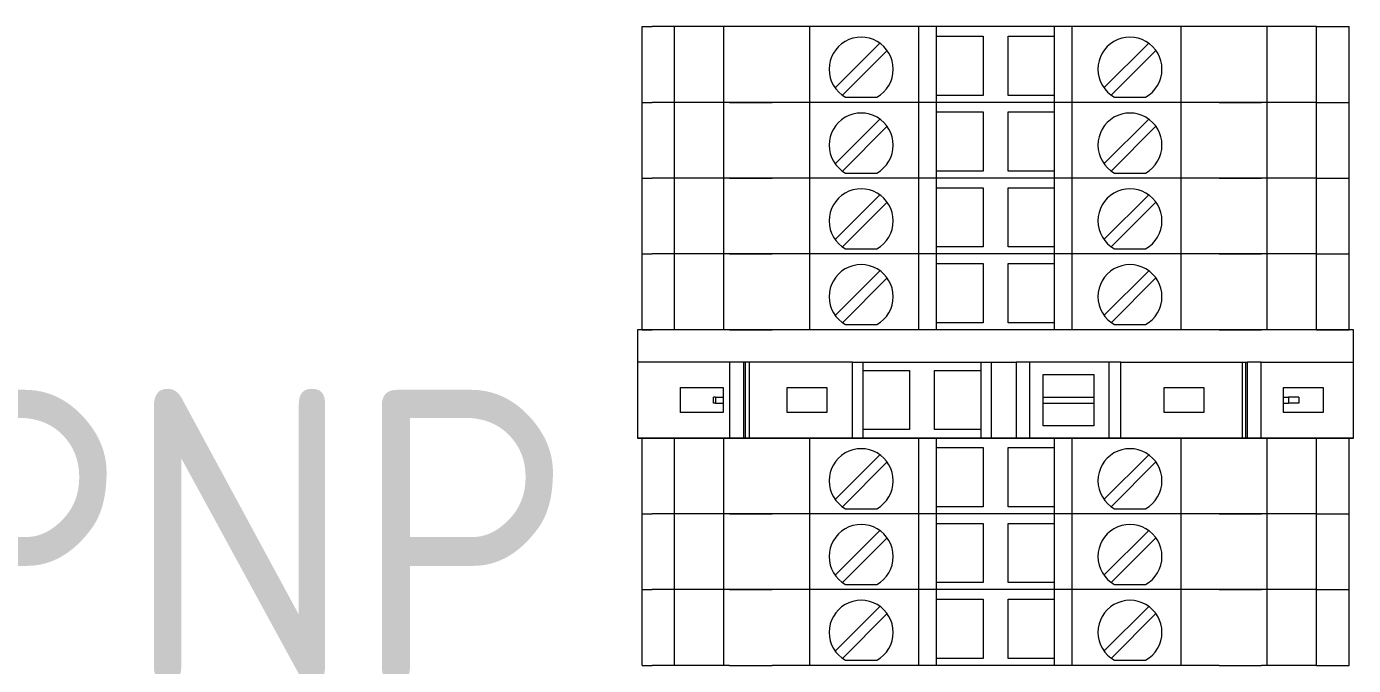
# Model space of a CAD drawing. Header units: millimetres. Extents: x 1880 to 4113, y 771 to 2990.
# Drawn here: x 2208.8 to 2298.9, y 1325 to 1368.4 of the extents above; entities that cross this region are included whole.
import ezdxf

# ---------------------------------------------------------------- set-up
doc = ezdxf.new("R2010")
doc.units = ezdxf.units.MM
doc.layers.add('000-PI-Oprema', color=30, linetype='Continuous', lineweight=5)
doc.layers.add('000-PI-ORMAR', color=2, linetype='Continuous')
doc.layers.add('000-PI_TEXT', color=7, linetype='Continuous')
doc.styles.add('PI0', font='isocpeur.ttf', dxfattribs={"width": 0.9})

msp = doc.modelspace()

# ---------------------------------------------------------------- linework, layer by layer
at = {"color": 0, "linetype": 'ByBlock', "lineweight": 0, "ltscale": 0.25}
msp.add_lwpolyline([(2250.29, 1347.813), (2250.29, 1340.463), (2298.89, 1340.463), (2298.89, 1347.813), (2250.29, 1347.813)], dxfattribs=at)
at = {"layer": '000-PI-Oprema', "color": 0, "linetype": 'ByBlock', "lineweight": 0}
for p, q in [((2250.29, 1347.813), (2250.29, 1340.463)), ((2298.89, 1347.813), (2250.29, 1347.813)), ((2298.89, 1340.463), (2298.89, 1347.813)), ((2256.555, 1345.613), (2250.29, 1345.613)), ((2256.555, 1340.463), (2256.555, 1345.613)), ((2257.492, 1345.613), (2256.555, 1345.613)), ((2257.492, 1340.463), (2257.492, 1345.613)), ((2257.592, 1345.613), (2257.492, 1345.613)), ((2257.592, 1345.613), (2257.592, 1340.463)), ((2257.85, 1345.613), (2257.592, 1345.613)), ((2257.85, 1345.613), (2257.85, 1340.463)), ((2264.871, 1345.613), (2257.85, 1345.613)), ((2264.871, 1345.613), (2265.59, 1345.613)), ((2264.871, 1340.463), (2264.871, 1345.613)), ((2265.59, 1345.038), (2265.59, 1345.613)), ((2265.59, 1345.613), (2273.59, 1345.613)), ((2273.59, 1345.613), (2273.59, 1345.038)), ((2273.59, 1345.613), (2274.308, 1345.613)), ((2274.308, 1345.613), (2275.98, 1345.613)), ((2274.308, 1340.463), (2274.308, 1345.613)), ((2276.905, 1345.613), (2275.98, 1345.613)), ((2275.98, 1345.613), (2275.98, 1340.463)), ((2282.279, 1345.613), (2276.905, 1345.613)), ((2276.905, 1345.613), (2276.905, 1340.463)), ((2282.279, 1345.613), (2282.279, 1340.463)), ((2283.099, 1345.613), (2282.279, 1345.613)), ((2283.099, 1340.463), (2283.099, 1345.613)), ((2283.099, 1345.613), (2291.329, 1345.613)), ((2291.329, 1345.613), (2291.329, 1340.463)), ((2291.329, 1345.613), (2291.587, 1345.613)), ((2291.587, 1340.463), (2291.587, 1345.613)), ((2291.587, 1345.613), (2291.688, 1345.613)), ((2292.624, 1345.613), (2291.688, 1345.613)), ((2291.688, 1340.463), (2291.688, 1345.613)), ((2292.624, 1345.613), (2298.89, 1345.613)), ((2292.624, 1340.463), (2292.624, 1345.613)), ((2265.59, 1341.038), (2265.59, 1345.038)), ((2265.59, 1345.038), (2268.74, 1345.038)), ((2268.74, 1345.038), (2268.74, 1341.038)), ((2270.44, 1345.038), (2273.59, 1345.038)), ((2270.44, 1341.038), (2270.44, 1345.038)), ((2273.59, 1345.038), (2273.59, 1341.038)), ((2277.815, 1344.788), (2281.265, 1344.788)), ((2277.815, 1343.238), (2277.815, 1344.788)), ((2281.265, 1344.788), (2281.265, 1343.238)), ((2253.19, 1342.188), (2253.19, 1343.888)), ((2253.19, 1343.888), (2256.09, 1343.888)), ((2256.09, 1343.888), (2256.09, 1343.238)), ((2260.44, 1343.888), (2263.14, 1343.888)), ((2260.44, 1342.188), (2260.44, 1343.888)), ((2263.14, 1343.888), (2263.14, 1342.188)), ((2286.04, 1343.888), (2288.74, 1343.888)), ((2286.04, 1342.188), (2286.04, 1343.888)), ((2288.74, 1343.888), (2288.74, 1342.188)), ((2294.14, 1343.238), (2294.14, 1343.888)), ((2294.14, 1343.888), (2296.84, 1343.888)), ((2296.84, 1343.888), (2296.84, 1342.188)), ((2255.575, 1343.238), (2255.444, 1343.238)), ((2255.444, 1342.838), (2255.444, 1343.238)), ((2255.575, 1342.838), (2255.444, 1342.838)), ((2255.575, 1343.238), (2255.575, 1342.838)), ((2255.575, 1343.238), (2256.09, 1343.238)), ((2255.575, 1342.838), (2256.09, 1342.838)), ((2256.09, 1343.238), (2256.09, 1342.838)), ((2256.09, 1342.838), (2256.09, 1342.188)), ((2277.815, 1343.238), (2281.265, 1343.238)), ((2277.815, 1342.838), (2277.815, 1343.238)), ((2277.815, 1342.838), (2281.265, 1342.838)), ((2277.815, 1341.288), (2277.815, 1342.838)), ((2281.265, 1343.238), (2281.265, 1342.838)), ((2281.265, 1342.838), (2281.265, 1341.288)), ((2294.14, 1342.838), (2294.14, 1343.238)), ((2294.14, 1343.238), (2294.475, 1343.238)), ((2294.14, 1342.838), (2294.475, 1342.838)), ((2294.14, 1342.188), (2294.14, 1342.838)), ((2294.475, 1343.238), (2294.475, 1342.838)), ((2295.175, 1343.238), (2294.475, 1343.238)), ((2295.175, 1342.838), (2294.475, 1342.838)), ((2295.175, 1343.238), (2295.175, 1342.838)), ((2256.09, 1342.188), (2253.19, 1342.188)), ((2263.14, 1342.188), (2260.44, 1342.188)), ((2288.74, 1342.188), (2286.04, 1342.188)), ((2296.84, 1342.188), (2294.14, 1342.188)), ((2268.74, 1341.038), (2265.59, 1341.038)), ((2265.59, 1340.463), (2265.59, 1341.038)), ((2273.59, 1341.038), (2270.44, 1341.038)), ((2273.59, 1341.038), (2273.59, 1340.463)), ((2281.265, 1341.288), (2277.815, 1341.288)), ((2257.492, 1340.463), (2256.555, 1340.463)), ((2257.592, 1340.463), (2257.492, 1340.463)), ((2257.85, 1340.463), (2257.592, 1340.463)), ((2264.871, 1340.463), (2265.59, 1340.463))]:
    msp.add_line(p, q, dxfattribs=at)
at = {"layer": '000-PI-Oprema', "color": 0, "linetype": 'ByBlock', "lineweight": 0, "ltscale": 0.25}
msp.add_line((2298.89, 1340.463), (2250.29, 1340.463), dxfattribs=at)
at = {"layer": '000-PI-ORMAR', "color": 0, "linetype": 'ByBlock', "lineweight": 0}
for p, q in [((2250.59, 1368.413), (2250.59, 1368.413)), ((2250.59, 1368.413), (2251.272, 1368.413)), ((2250.59, 1363.263), (2250.59, 1368.413)), ((2251.59, 1368.413), (2251.272, 1368.413)), ((2251.59, 1368.413), (2251.59, 1368.413)), ((2252.79, 1368.413), (2251.59, 1368.413)), ((2252.79, 1368.413), (2252.79, 1368.413)), ((2254.381, 1368.413), (2252.79, 1368.413)), ((2252.79, 1363.263), (2252.79, 1368.413)), ((2256.524, 1368.413), (2254.381, 1368.413)), ((2254.84, 1368.413), (2254.84, 1368.413)), ((2256.151, 1363.263), (2256.151, 1368.413)), ((2256.907, 1368.413), (2256.524, 1368.413)), ((2259.415, 1368.413), (2256.907, 1368.413)), ((2257.39, 1368.413), (2257.39, 1368.413)), ((2258.29, 1368.413), (2258.29, 1368.413)), ((2261.99, 1368.413), (2259.415, 1368.413)), ((2269.39, 1368.413), (2261.99, 1368.413)), ((2261.99, 1363.263), (2261.99, 1368.413)), ((2270.59, 1368.413), (2269.39, 1368.413)), ((2269.39, 1363.263), (2269.39, 1368.413)), ((2270.59, 1368.413), (2270.59, 1368.413)), ((2278.59, 1368.413), (2270.59, 1368.413)), ((2270.59, 1363.263), (2270.59, 1368.413)), ((2270.59, 1367.763), (2270.59, 1367.763)), ((2270.59, 1367.763), (2273.74, 1367.763)), ((2273.74, 1367.763), (2273.74, 1363.738)), ((2273.74, 1367.763), (2273.74, 1367.763)), ((2275.44, 1367.763), (2278.59, 1367.763)), ((2275.44, 1363.738), (2275.44, 1367.763)), ((2275.44, 1367.763), (2275.44, 1367.763)), ((2278.59, 1368.413), (2278.59, 1368.413)), ((2279.79, 1368.413), (2278.59, 1368.413)), ((2278.59, 1363.263), (2278.59, 1368.413)), ((2278.59, 1367.763), (2278.59, 1367.763)), ((2287.19, 1368.413), (2279.79, 1368.413)), ((2279.79, 1363.263), (2279.79, 1368.413)), ((2284.39, 1368.413), (2284.39, 1368.413)), ((2289.764, 1368.413), (2287.19, 1368.413)), ((2287.19, 1363.263), (2287.19, 1368.413)), ((2289.44, 1368.413), (2289.44, 1368.413)), ((2292.272, 1368.413), (2289.764, 1368.413)), ((2292.09, 1368.413), (2292.09, 1368.413)), ((2292.655, 1368.413), (2292.272, 1368.413)), ((2294.798, 1368.413), (2292.655, 1368.413)), ((2293.029, 1363.263), (2293.029, 1368.413)), ((2294.34, 1368.413), (2294.34, 1368.413)), ((2296.39, 1368.413), (2294.798, 1368.413)), ((2296.39, 1368.413), (2296.39, 1368.413)), ((2296.39, 1368.413), (2298.59, 1368.413)), ((2296.39, 1363.263), (2296.39, 1368.413)), ((2298.59, 1368.413), (2298.59, 1368.413)), ((2298.59, 1363.263), (2298.59, 1368.413)), ((2266.735, 1367.279), (2263.699, 1364.243)), ((2264.194, 1363.748), (2267.23, 1366.784)), ((2266.735, 1367.279), (2266.735, 1367.279)), ((2267.23, 1366.784), (2267.23, 1366.784)), ((2269.39, 1364.213), (2269.39, 1366.813)), ((2269.39, 1366.813), (2269.39, 1366.813)), ((2279.79, 1366.813), (2279.79, 1366.813)), ((2279.79, 1364.213), (2279.79, 1366.813)), ((2284.985, 1367.279), (2281.949, 1364.243)), ((2282.444, 1363.748), (2285.48, 1366.784)), ((2284.985, 1367.279), (2284.985, 1367.279)), ((2285.48, 1366.784), (2285.48, 1366.784)), ((2263.699, 1364.243), (2263.699, 1364.243)), ((2269.39, 1364.213), (2269.39, 1364.213)), ((2279.79, 1364.213), (2279.79, 1364.213)), ((2281.949, 1364.243), (2281.949, 1364.243)), ((2250.59, 1363.263), (2250.59, 1363.263)), ((2250.59, 1363.263), (2251.272, 1363.263)), ((2250.59, 1363.263), (2250.59, 1363.263)), ((2250.59, 1363.263), (2251.272, 1363.263)), ((2250.59, 1358.113), (2250.59, 1363.263)), ((2251.59, 1363.263), (2251.272, 1363.263)), ((2251.59, 1363.263), (2251.272, 1363.263)), ((2252.79, 1363.263), (2251.59, 1363.263)), ((2251.59, 1363.263), (2251.59, 1363.263)), ((2251.59, 1363.263), (2251.59, 1363.263)), ((2252.79, 1363.263), (2251.59, 1363.263)), ((2252.09, 1363.263), (2252.09, 1363.263)), ((2254.381, 1363.263), (2252.79, 1363.263)), ((2252.79, 1363.263), (2252.79, 1363.263)), ((2252.79, 1363.263), (2252.79, 1363.263)), ((2254.381, 1363.263), (2252.79, 1363.263)), ((2252.79, 1358.113), (2252.79, 1363.263)), ((2256.524, 1363.263), (2254.381, 1363.263)), ((2256.524, 1363.263), (2254.381, 1363.263)), ((2254.84, 1363.263), (2254.84, 1363.263)), ((2254.84, 1363.263), (2254.84, 1363.263)), ((2256.151, 1358.113), (2256.151, 1363.263)), ((2256.524, 1363.263), (2256.907, 1363.263)), ((2256.907, 1363.263), (2256.524, 1363.263)), ((2256.907, 1363.263), (2259.415, 1363.263)), ((2259.415, 1363.263), (2256.907, 1363.263)), ((2257.39, 1363.263), (2257.39, 1363.263)), ((2257.39, 1363.263), (2257.39, 1363.263)), ((2258.29, 1363.263), (2258.29, 1363.263)), ((2258.29, 1363.263), (2258.29, 1363.263)), ((2258.59, 1363.263), (2258.59, 1363.263)), ((2261.99, 1363.263), (2259.415, 1363.263)), ((2261.99, 1363.263), (2259.415, 1363.263)), ((2269.39, 1363.263), (2261.99, 1363.263)), ((2269.39, 1363.263), (2261.99, 1363.263)), ((2261.99, 1358.113), (2261.99, 1363.263)), ((2264.194, 1363.748), (2264.194, 1363.748)), ((2264.406, 1363.613), (2264.406, 1363.613)), ((2264.406, 1363.613), (2266.523, 1363.613)), ((2266.523, 1363.613), (2266.523, 1363.613)), ((2270.59, 1363.263), (2269.39, 1363.263)), ((2270.59, 1363.263), (2269.39, 1363.263)), ((2269.39, 1358.113), (2269.39, 1363.263)), ((2270.59, 1363.738), (2270.59, 1363.738)), ((2273.74, 1363.738), (2270.59, 1363.738)), ((2278.59, 1363.263), (2270.59, 1363.263)), ((2270.59, 1363.263), (2270.59, 1363.263)), ((2270.59, 1363.263), (2270.59, 1363.263)), ((2278.59, 1363.263), (2270.59, 1363.263)), ((2270.59, 1358.113), (2270.59, 1363.263)), ((2273.74, 1363.738), (2273.74, 1363.738)), ((2278.59, 1363.738), (2275.44, 1363.738)), ((2275.44, 1363.738), (2275.44, 1363.738)), ((2278.59, 1363.738), (2278.59, 1363.738)), ((2279.79, 1363.263), (2278.59, 1363.263)), ((2278.59, 1363.263), (2278.59, 1363.263)), ((2278.59, 1363.263), (2278.59, 1363.263)), ((2279.79, 1363.263), (2278.59, 1363.263)), ((2278.59, 1358.113), (2278.59, 1363.263)), ((2287.19, 1363.263), (2279.79, 1363.263)), ((2287.19, 1363.263), (2279.79, 1363.263)), ((2279.79, 1358.113), (2279.79, 1363.263)), ((2282.444, 1363.748), (2282.444, 1363.748)), ((2282.656, 1363.613), (2282.656, 1363.613)), ((2282.656, 1363.613), (2284.773, 1363.613)), ((2284.39, 1363.263), (2284.39, 1363.263)), ((2284.39, 1363.263), (2284.39, 1363.263)), ((2284.773, 1363.613), (2284.773, 1363.613)), ((2289.764, 1363.263), (2287.19, 1363.263)), ((2289.764, 1363.263), (2287.19, 1363.263)), ((2287.19, 1358.113), (2287.19, 1363.263)), ((2289.44, 1363.263), (2289.44, 1363.263)), ((2289.44, 1363.263), (2289.44, 1363.263)), ((2289.764, 1363.263), (2292.272, 1363.263)), ((2292.272, 1363.263), (2289.764, 1363.263)), ((2290.59, 1363.263), (2290.59, 1363.263)), ((2292.09, 1363.263), (2292.09, 1363.263)), ((2292.09, 1363.263), (2292.09, 1363.263)), ((2292.272, 1363.263), (2292.655, 1363.263)), ((2292.655, 1363.263), (2292.272, 1363.263)), ((2294.798, 1363.263), (2292.655, 1363.263)), ((2294.798, 1363.263), (2292.655, 1363.263)), ((2293.029, 1358.113), (2293.029, 1363.263)), ((2294.34, 1363.263), (2294.34, 1363.263)), ((2294.34, 1363.263), (2294.34, 1363.263)), ((2296.39, 1363.263), (2294.798, 1363.263)), ((2296.39, 1363.263), (2294.798, 1363.263)), ((2296.39, 1363.263), (2298.59, 1363.263)), ((2296.39, 1363.263), (2296.39, 1363.263)), ((2296.39, 1363.263), (2296.39, 1363.263)), ((2296.39, 1363.263), (2298.59, 1363.263)), ((2296.39, 1358.113), (2296.39, 1363.263)), ((2298.59, 1363.263), (2298.59, 1363.263)), ((2298.59, 1363.263), (2298.59, 1363.263)), ((2298.59, 1358.113), (2298.59, 1363.263)), ((2270.59, 1362.613), (2270.59, 1362.613)), ((2270.59, 1362.613), (2273.74, 1362.613)), ((2273.74, 1362.613), (2273.74, 1358.588)), ((2273.74, 1362.613), (2273.74, 1362.613)), ((2275.44, 1362.613), (2278.59, 1362.613)), ((2275.44, 1358.588), (2275.44, 1362.613)), ((2275.44, 1362.613), (2275.44, 1362.613)), ((2278.59, 1362.613), (2278.59, 1362.613)), ((2266.735, 1362.129), (2263.699, 1359.093)), ((2264.194, 1358.598), (2267.23, 1361.634)), ((2266.735, 1362.129), (2266.735, 1362.129)), ((2267.23, 1361.634), (2267.23, 1361.634)), ((2269.39, 1359.063), (2269.39, 1361.663)), ((2269.39, 1361.663), (2269.39, 1361.663)), ((2279.79, 1361.663), (2279.79, 1361.663)), ((2279.79, 1359.063), (2279.79, 1361.663)), ((2284.985, 1362.129), (2281.949, 1359.093)), ((2282.444, 1358.598), (2285.48, 1361.634)), ((2284.985, 1362.129), (2284.985, 1362.129)), ((2285.48, 1361.634), (2285.48, 1361.634)), ((2263.699, 1359.093), (2263.699, 1359.093)), ((2264.194, 1358.598), (2264.194, 1358.598)), ((2269.39, 1359.063), (2269.39, 1359.063)), ((2270.59, 1358.588), (2270.59, 1358.588)), ((2273.74, 1358.588), (2270.59, 1358.588)), ((2273.74, 1358.588), (2273.74, 1358.588)), ((2278.59, 1358.588), (2275.44, 1358.588)), ((2275.44, 1358.588), (2275.44, 1358.588)), ((2278.59, 1358.588), (2278.59, 1358.588)), ((2279.79, 1359.063), (2279.79, 1359.063)), ((2281.949, 1359.093), (2281.949, 1359.093)), ((2282.444, 1358.598), (2282.444, 1358.598)), ((2250.59, 1358.113), (2250.59, 1358.113)), ((2250.59, 1358.113), (2251.272, 1358.113)), ((2250.59, 1358.113), (2250.59, 1358.113)), ((2250.59, 1358.113), (2251.272, 1358.113)), ((2250.59, 1352.963), (2250.59, 1358.113)), ((2251.59, 1358.113), (2251.272, 1358.113)), ((2251.59, 1358.113), (2251.272, 1358.113)), ((2252.79, 1358.113), (2251.59, 1358.113)), ((2251.59, 1358.113), (2251.59, 1358.113)), ((2251.59, 1358.113), (2251.59, 1358.113)), ((2252.79, 1358.113), (2251.59, 1358.113)), ((2252.09, 1358.113), (2252.09, 1358.113)), ((2254.381, 1358.113), (2252.79, 1358.113)), ((2252.79, 1358.113), (2252.79, 1358.113)), ((2252.79, 1358.113), (2252.79, 1358.113)), ((2254.381, 1358.113), (2252.79, 1358.113)), ((2252.79, 1352.963), (2252.79, 1358.113)), ((2256.524, 1358.113), (2254.381, 1358.113)), ((2256.524, 1358.113), (2254.381, 1358.113)), ((2254.84, 1358.113), (2254.84, 1358.113)), ((2254.84, 1358.113), (2254.84, 1358.113)), ((2256.151, 1352.963), (2256.151, 1358.113)), ((2256.524, 1358.113), (2256.907, 1358.113)), ((2256.907, 1358.113), (2256.524, 1358.113)), ((2256.907, 1358.113), (2259.415, 1358.113)), ((2259.415, 1358.113), (2256.907, 1358.113)), ((2257.39, 1358.113), (2257.39, 1358.113)), ((2257.39, 1358.113), (2257.39, 1358.113)), ((2258.29, 1358.113), (2258.29, 1358.113)), ((2258.29, 1358.113), (2258.29, 1358.113)), ((2258.59, 1358.113), (2258.59, 1358.113)), ((2261.99, 1358.113), (2259.415, 1358.113)), ((2261.99, 1358.113), (2259.415, 1358.113)), ((2269.39, 1358.113), (2261.99, 1358.113)), ((2269.39, 1358.113), (2261.99, 1358.113)), ((2261.99, 1352.963), (2261.99, 1358.113)), ((2264.406, 1358.463), (2264.406, 1358.463)), ((2264.406, 1358.463), (2266.523, 1358.463)), ((2266.523, 1358.463), (2266.523, 1358.463)), ((2270.59, 1358.113), (2269.39, 1358.113)), ((2270.59, 1358.113), (2269.39, 1358.113)), ((2269.39, 1352.963), (2269.39, 1358.113)), ((2278.59, 1358.113), (2270.59, 1358.113)), ((2270.59, 1358.113), (2270.59, 1358.113)), ((2270.59, 1358.113), (2270.59, 1358.113)), ((2278.59, 1358.113), (2270.59, 1358.113)), ((2270.59, 1352.963), (2270.59, 1358.113)), ((2279.79, 1358.113), (2278.59, 1358.113)), ((2278.59, 1358.113), (2278.59, 1358.113)), ((2278.59, 1358.113), (2278.59, 1358.113)), ((2279.79, 1358.113), (2278.59, 1358.113)), ((2278.59, 1352.963), (2278.59, 1358.113)), ((2287.19, 1358.113), (2279.79, 1358.113)), ((2287.19, 1358.113), (2279.79, 1358.113)), ((2279.79, 1352.963), (2279.79, 1358.113)), ((2282.656, 1358.463), (2282.656, 1358.463)), ((2282.656, 1358.463), (2284.773, 1358.463)), ((2284.39, 1358.113), (2284.39, 1358.113)), ((2284.39, 1358.113), (2284.39, 1358.113)), ((2284.773, 1358.463), (2284.773, 1358.463)), ((2289.764, 1358.113), (2287.19, 1358.113)), ((2289.764, 1358.113), (2287.19, 1358.113)), ((2287.19, 1352.963), (2287.19, 1358.113)), ((2289.44, 1358.113), (2289.44, 1358.113)), ((2289.44, 1358.113), (2289.44, 1358.113)), ((2289.764, 1358.113), (2292.272, 1358.113)), ((2292.272, 1358.113), (2289.764, 1358.113)), ((2290.59, 1358.113), (2290.59, 1358.113)), ((2292.09, 1358.113), (2292.09, 1358.113)), ((2292.09, 1358.113), (2292.09, 1358.113)), ((2292.272, 1358.113), (2292.655, 1358.113)), ((2292.655, 1358.113), (2292.272, 1358.113)), ((2294.798, 1358.113), (2292.655, 1358.113)), ((2294.798, 1358.113), (2292.655, 1358.113)), ((2293.029, 1352.963), (2293.029, 1358.113)), ((2294.34, 1358.113), (2294.34, 1358.113)), ((2294.34, 1358.113), (2294.34, 1358.113)), ((2296.39, 1358.113), (2294.798, 1358.113)), ((2296.39, 1358.113), (2294.798, 1358.113)), ((2296.39, 1358.113), (2298.59, 1358.113)), ((2296.39, 1358.113), (2296.39, 1358.113)), ((2296.39, 1358.113), (2296.39, 1358.113)), ((2296.39, 1358.113), (2298.59, 1358.113)), ((2296.39, 1352.963), (2296.39, 1358.113)), ((2298.59, 1358.113), (2298.59, 1358.113)), ((2298.59, 1358.113), (2298.59, 1358.113)), ((2298.59, 1352.963), (2298.59, 1358.113)), ((2266.735, 1356.979), (2263.699, 1353.943)), ((2266.735, 1356.979), (2266.735, 1356.979)), ((2270.59, 1357.463), (2270.59, 1357.463)), ((2270.59, 1357.463), (2273.74, 1357.463)), ((2273.74, 1357.463), (2273.74, 1353.438)), ((2273.74, 1357.463), (2273.74, 1357.463)), ((2275.44, 1357.463), (2278.59, 1357.463)), ((2275.44, 1353.438), (2275.44, 1357.463)), ((2275.44, 1357.463), (2275.44, 1357.463)), ((2278.59, 1357.463), (2278.59, 1357.463)), ((2284.985, 1356.979), (2281.949, 1353.943)), ((2284.985, 1356.979), (2284.985, 1356.979)), ((2264.194, 1353.448), (2267.23, 1356.484)), ((2267.23, 1356.484), (2267.23, 1356.484)), ((2269.39, 1353.913), (2269.39, 1356.513)), ((2269.39, 1356.513), (2269.39, 1356.513)), ((2279.79, 1356.513), (2279.79, 1356.513)), ((2279.79, 1353.913), (2279.79, 1356.513)), ((2282.444, 1353.448), (2285.48, 1356.484)), ((2285.48, 1356.484), (2285.48, 1356.484)), ((2263.699, 1353.943), (2263.699, 1353.943)), ((2264.194, 1353.448), (2264.194, 1353.448)), ((2264.406, 1353.313), (2264.406, 1353.313)), ((2264.406, 1353.313), (2266.523, 1353.313)), ((2266.523, 1353.313), (2266.523, 1353.313)), ((2269.39, 1353.913), (2269.39, 1353.913)), ((2270.59, 1353.438), (2270.59, 1353.438)), ((2273.74, 1353.438), (2270.59, 1353.438)), ((2273.74, 1353.438), (2273.74, 1353.438)), ((2278.59, 1353.438), (2275.44, 1353.438)), ((2275.44, 1353.438), (2275.44, 1353.438)), ((2278.59, 1353.438), (2278.59, 1353.438)), ((2279.79, 1353.913), (2279.79, 1353.913)), ((2281.949, 1353.943), (2281.949, 1353.943)), ((2282.444, 1353.448), (2282.444, 1353.448)), ((2282.656, 1353.313), (2282.656, 1353.313)), ((2282.656, 1353.313), (2284.773, 1353.313)), ((2284.773, 1353.313), (2284.773, 1353.313)), ((2250.59, 1352.963), (2250.59, 1352.963)), ((2250.59, 1352.963), (2251.272, 1352.963)), ((2250.59, 1352.963), (2250.59, 1352.963)), ((2250.59, 1352.963), (2251.272, 1352.963)), ((2250.59, 1347.813), (2250.59, 1352.963)), ((2251.59, 1352.963), (2251.272, 1352.963)), ((2251.59, 1352.963), (2251.272, 1352.963)), ((2252.79, 1352.963), (2251.59, 1352.963)), ((2251.59, 1352.963), (2251.59, 1352.963)), ((2251.59, 1352.963), (2251.59, 1352.963)), ((2252.79, 1352.963), (2251.59, 1352.963)), ((2252.09, 1352.963), (2252.09, 1352.963)), ((2254.381, 1352.963), (2252.79, 1352.963)), ((2252.79, 1352.963), (2252.79, 1352.963)), ((2252.79, 1352.963), (2252.79, 1352.963)), ((2254.381, 1352.963), (2252.79, 1352.963)), ((2252.79, 1347.813), (2252.79, 1352.963)), ((2256.524, 1352.963), (2254.381, 1352.963)), ((2256.524, 1352.963), (2254.381, 1352.963)), ((2254.84, 1352.963), (2254.84, 1352.963)), ((2254.84, 1352.963), (2254.84, 1352.963)), ((2256.151, 1347.813), (2256.151, 1352.963)), ((2256.524, 1352.963), (2256.907, 1352.963)), ((2256.907, 1352.963), (2256.524, 1352.963)), ((2256.907, 1352.963), (2259.415, 1352.963)), ((2259.415, 1352.963), (2256.907, 1352.963)), ((2257.39, 1352.963), (2257.39, 1352.963)), ((2257.39, 1352.963), (2257.39, 1352.963)), ((2258.29, 1352.963), (2258.29, 1352.963)), ((2258.29, 1352.963), (2258.29, 1352.963)), ((2258.59, 1352.963), (2258.59, 1352.963)), ((2261.99, 1352.963), (2259.415, 1352.963)), ((2261.99, 1352.963), (2259.415, 1352.963)), ((2269.39, 1352.963), (2261.99, 1352.963)), ((2269.39, 1352.963), (2261.99, 1352.963)), ((2261.99, 1347.813), (2261.99, 1352.963)), ((2270.59, 1352.963), (2269.39, 1352.963)), ((2270.59, 1352.963), (2269.39, 1352.963)), ((2269.39, 1347.813), (2269.39, 1352.963)), ((2278.59, 1352.963), (2270.59, 1352.963)), ((2270.59, 1352.963), (2270.59, 1352.963)), ((2270.59, 1352.963), (2270.59, 1352.963)), ((2278.59, 1352.963), (2270.59, 1352.963)), ((2270.59, 1347.813), (2270.59, 1352.963)), ((2270.59, 1352.313), (2270.59, 1352.313)), ((2270.59, 1352.313), (2273.74, 1352.313)), ((2273.74, 1352.313), (2273.74, 1348.288)), ((2273.74, 1352.313), (2273.74, 1352.313)), ((2275.44, 1352.313), (2278.59, 1352.313)), ((2275.44, 1348.288), (2275.44, 1352.313)), ((2275.44, 1352.313), (2275.44, 1352.313)), ((2279.79, 1352.963), (2278.59, 1352.963)), ((2278.59, 1352.963), (2278.59, 1352.963)), ((2278.59, 1352.963), (2278.59, 1352.963)), ((2279.79, 1352.963), (2278.59, 1352.963)), ((2278.59, 1347.813), (2278.59, 1352.963)), ((2278.59, 1352.313), (2278.59, 1352.313)), ((2287.19, 1352.963), (2279.79, 1352.963)), ((2287.19, 1352.963), (2279.79, 1352.963)), ((2279.79, 1347.813), (2279.79, 1352.963)), ((2284.39, 1352.963), (2284.39, 1352.963)), ((2284.39, 1352.963), (2284.39, 1352.963)), ((2289.764, 1352.963), (2287.19, 1352.963)), ((2289.764, 1352.963), (2287.19, 1352.963)), ((2287.19, 1347.813), (2287.19, 1352.963)), ((2289.44, 1352.963), (2289.44, 1352.963)), ((2289.44, 1352.963), (2289.44, 1352.963)), ((2289.764, 1352.963), (2292.272, 1352.963)), ((2292.272, 1352.963), (2289.764, 1352.963)), ((2290.59, 1352.963), (2290.59, 1352.963)), ((2292.09, 1352.963), (2292.09, 1352.963)), ((2292.09, 1352.963), (2292.09, 1352.963)), ((2292.272, 1352.963), (2292.655, 1352.963)), ((2292.655, 1352.963), (2292.272, 1352.963)), ((2294.798, 1352.963), (2292.655, 1352.963)), ((2294.798, 1352.963), (2292.655, 1352.963)), ((2293.029, 1347.813), (2293.029, 1352.963)), ((2294.34, 1352.963), (2294.34, 1352.963)), ((2294.34, 1352.963), (2294.34, 1352.963)), ((2296.39, 1352.963), (2294.798, 1352.963)), ((2296.39, 1352.963), (2294.798, 1352.963)), ((2296.39, 1352.963), (2298.59, 1352.963)), ((2296.39, 1352.963), (2296.39, 1352.963)), ((2296.39, 1352.963), (2296.39, 1352.963)), ((2296.39, 1352.963), (2298.59, 1352.963)), ((2296.39, 1347.813), (2296.39, 1352.963)), ((2298.59, 1352.963), (2298.59, 1352.963)), ((2298.59, 1352.963), (2298.59, 1352.963)), ((2298.59, 1347.813), (2298.59, 1352.963)), ((2266.735, 1351.829), (2263.699, 1348.793)), ((2266.735, 1351.829), (2266.735, 1351.829)), ((2284.985, 1351.829), (2281.949, 1348.793)), ((2284.985, 1351.829), (2284.985, 1351.829)), ((2264.194, 1348.298), (2267.23, 1351.334)), ((2267.23, 1351.334), (2267.23, 1351.334)), ((2269.39, 1348.763), (2269.39, 1351.363)), ((2269.39, 1351.363), (2269.39, 1351.363)), ((2279.79, 1351.363), (2279.79, 1351.363)), ((2279.79, 1348.763), (2279.79, 1351.363)), ((2282.444, 1348.298), (2285.48, 1351.334)), ((2285.48, 1351.334), (2285.48, 1351.334)), ((2263.699, 1348.793), (2263.699, 1348.793)), ((2269.39, 1348.763), (2269.39, 1348.763)), ((2279.79, 1348.763), (2279.79, 1348.763)), ((2281.949, 1348.793), (2281.949, 1348.793)), ((2250.59, 1347.813), (2250.59, 1347.813)), ((2250.59, 1347.813), (2251.272, 1347.813)), ((2251.59, 1347.813), (2251.272, 1347.813)), ((2252.79, 1347.813), (2251.59, 1347.813)), ((2251.59, 1347.813), (2251.59, 1347.813)), ((2252.09, 1347.813), (2252.09, 1347.813)), ((2254.381, 1347.813), (2252.79, 1347.813)), ((2252.79, 1347.813), (2252.79, 1347.813)), ((2256.524, 1347.813), (2254.381, 1347.813)), ((2254.84, 1347.813), (2254.84, 1347.813)), ((2256.524, 1347.813), (2256.907, 1347.813)), ((2256.907, 1347.813), (2259.415, 1347.813)), ((2257.39, 1347.813), (2257.39, 1347.813)), ((2258.29, 1347.813), (2258.29, 1347.813)), ((2258.59, 1347.813), (2258.59, 1347.813)), ((2261.99, 1347.813), (2259.415, 1347.813)), ((2269.39, 1347.813), (2261.99, 1347.813)), ((2264.194, 1348.298), (2264.194, 1348.298)), ((2264.406, 1348.163), (2264.406, 1348.163)), ((2264.406, 1348.163), (2266.523, 1348.163)), ((2266.523, 1348.163), (2266.523, 1348.163)), ((2270.59, 1347.813), (2269.39, 1347.813)), ((2270.59, 1348.288), (2270.59, 1348.288)), ((2273.74, 1348.288), (2270.59, 1348.288)), ((2278.59, 1347.813), (2270.59, 1347.813)), ((2270.59, 1347.813), (2270.59, 1347.813)), ((2273.74, 1348.288), (2273.74, 1348.288)), ((2278.59, 1348.288), (2275.44, 1348.288)), ((2275.44, 1348.288), (2275.44, 1348.288)), ((2278.59, 1348.288), (2278.59, 1348.288)), ((2279.79, 1347.813), (2278.59, 1347.813)), ((2278.59, 1347.813), (2278.59, 1347.813)), ((2287.19, 1347.813), (2279.79, 1347.813)), ((2282.444, 1348.298), (2282.444, 1348.298)), ((2282.656, 1348.163), (2282.656, 1348.163)), ((2282.656, 1348.163), (2284.773, 1348.163)), ((2284.39, 1347.813), (2284.39, 1347.813)), ((2284.773, 1348.163), (2284.773, 1348.163)), ((2289.764, 1347.813), (2287.19, 1347.813)), ((2289.44, 1347.813), (2289.44, 1347.813)), ((2289.764, 1347.813), (2292.272, 1347.813)), ((2290.59, 1347.813), (2290.59, 1347.813)), ((2292.09, 1347.813), (2292.09, 1347.813)), ((2292.272, 1347.813), (2292.655, 1347.813)), ((2294.798, 1347.813), (2292.655, 1347.813)), ((2294.34, 1347.813), (2294.34, 1347.813)), ((2296.39, 1347.813), (2294.798, 1347.813)), ((2296.39, 1347.813), (2298.59, 1347.813)), ((2296.39, 1347.813), (2296.39, 1347.813)), ((2298.59, 1347.813), (2298.59, 1347.813)), ((2250.59, 1340.463), (2250.59, 1340.463)), ((2250.59, 1340.463), (2251.272, 1340.463)), ((2250.59, 1335.313), (2250.59, 1340.463)), ((2251.59, 1340.463), (2251.272, 1340.463)), ((2251.59, 1340.463), (2251.59, 1340.463)), ((2252.79, 1340.463), (2251.59, 1340.463)), ((2252.79, 1340.463), (2252.79, 1340.463)), ((2254.381, 1340.463), (2252.79, 1340.463)), ((2252.79, 1335.313), (2252.79, 1340.463)), ((2256.524, 1340.463), (2254.381, 1340.463)), ((2254.84, 1340.463), (2254.84, 1340.463)), ((2256.151, 1335.313), (2256.151, 1340.463)), ((2256.907, 1340.463), (2256.524, 1340.463)), ((2259.415, 1340.463), (2256.907, 1340.463)), ((2257.39, 1340.463), (2257.39, 1340.463)), ((2258.29, 1340.463), (2258.29, 1340.463)), ((2261.99, 1340.463), (2259.415, 1340.463)), ((2269.39, 1340.463), (2261.99, 1340.463)), ((2261.99, 1335.313), (2261.99, 1340.463)), ((2270.59, 1340.463), (2269.39, 1340.463)), ((2269.39, 1335.313), (2269.39, 1340.463)), ((2270.59, 1340.463), (2270.59, 1340.463)), ((2278.59, 1340.463), (2270.59, 1340.463)), ((2270.59, 1335.313), (2270.59, 1340.463)), ((2270.59, 1339.813), (2270.59, 1339.813)), ((2270.59, 1339.813), (2273.74, 1339.813)), ((2273.74, 1339.813), (2273.74, 1335.788)), ((2273.74, 1339.813), (2273.74, 1339.813)), ((2275.44, 1339.813), (2278.59, 1339.813)), ((2275.44, 1335.788), (2275.44, 1339.813)), ((2275.44, 1339.813), (2275.44, 1339.813)), ((2278.59, 1340.463), (2278.59, 1340.463)), ((2279.79, 1340.463), (2278.59, 1340.463)), ((2278.59, 1335.313), (2278.59, 1340.463)), ((2278.59, 1339.813), (2278.59, 1339.813)), ((2287.19, 1340.463), (2279.79, 1340.463)), ((2279.79, 1335.313), (2279.79, 1340.463)), ((2284.39, 1340.463), (2284.39, 1340.463)), ((2289.764, 1340.463), (2287.19, 1340.463)), ((2287.19, 1335.313), (2287.19, 1340.463)), ((2289.44, 1340.463), (2289.44, 1340.463)), ((2292.272, 1340.463), (2289.764, 1340.463)), ((2292.09, 1340.463), (2292.09, 1340.463)), ((2292.655, 1340.463), (2292.272, 1340.463)), ((2294.798, 1340.463), (2292.655, 1340.463)), ((2293.029, 1335.313), (2293.029, 1340.463)), ((2294.34, 1340.463), (2294.34, 1340.463)), ((2296.39, 1340.463), (2294.798, 1340.463)), ((2296.39, 1340.463), (2296.39, 1340.463)), ((2296.39, 1340.463), (2298.59, 1340.463)), ((2296.39, 1335.313), (2296.39, 1340.463)), ((2298.59, 1340.463), (2298.59, 1340.463)), ((2298.59, 1335.313), (2298.59, 1340.463)), ((2266.735, 1339.329), (2263.699, 1336.293)), ((2264.194, 1335.798), (2267.23, 1338.834)), ((2266.735, 1339.329), (2266.735, 1339.329)), ((2267.23, 1338.834), (2267.23, 1338.834)), ((2269.39, 1336.263), (2269.39, 1338.863)), ((2269.39, 1338.863), (2269.39, 1338.863)), ((2279.79, 1338.863), (2279.79, 1338.863)), ((2279.79, 1336.263), (2279.79, 1338.863)), ((2284.985, 1339.329), (2281.949, 1336.293)), ((2282.444, 1335.798), (2285.48, 1338.834)), ((2284.985, 1339.329), (2284.985, 1339.329)), ((2285.48, 1338.834), (2285.48, 1338.834)), ((2263.699, 1336.293), (2263.699, 1336.293)), ((2269.39, 1336.263), (2269.39, 1336.263)), ((2279.79, 1336.263), (2279.79, 1336.263)), ((2281.949, 1336.293), (2281.949, 1336.293)), ((2250.59, 1335.313), (2250.59, 1335.313)), ((2250.59, 1335.313), (2251.272, 1335.313)), ((2250.59, 1335.313), (2250.59, 1335.313)), ((2250.59, 1335.313), (2251.272, 1335.313)), ((2250.59, 1330.163), (2250.59, 1335.313)), ((2251.59, 1335.313), (2251.272, 1335.313)), ((2251.59, 1335.313), (2251.272, 1335.313)), ((2252.79, 1335.313), (2251.59, 1335.313)), ((2251.59, 1335.313), (2251.59, 1335.313)), ((2251.59, 1335.313), (2251.59, 1335.313)), ((2252.79, 1335.313), (2251.59, 1335.313)), ((2252.09, 1335.313), (2252.09, 1335.313)), ((2254.381, 1335.313), (2252.79, 1335.313)), ((2252.79, 1335.313), (2252.79, 1335.313)), ((2252.79, 1335.313), (2252.79, 1335.313)), ((2254.381, 1335.313), (2252.79, 1335.313)), ((2252.79, 1330.163), (2252.79, 1335.313)), ((2256.524, 1335.313), (2254.381, 1335.313)), ((2256.524, 1335.313), (2254.381, 1335.313)), ((2254.84, 1335.313), (2254.84, 1335.313)), ((2254.84, 1335.313), (2254.84, 1335.313)), ((2256.151, 1330.163), (2256.151, 1335.313)), ((2256.524, 1335.313), (2256.907, 1335.313)), ((2256.907, 1335.313), (2256.524, 1335.313)), ((2256.907, 1335.313), (2259.415, 1335.313)), ((2259.415, 1335.313), (2256.907, 1335.313)), ((2257.39, 1335.313), (2257.39, 1335.313)), ((2257.39, 1335.313), (2257.39, 1335.313)), ((2258.29, 1335.313), (2258.29, 1335.313)), ((2258.29, 1335.313), (2258.29, 1335.313)), ((2258.59, 1335.313), (2258.59, 1335.313)), ((2261.99, 1335.313), (2259.415, 1335.313)), ((2261.99, 1335.313), (2259.415, 1335.313)), ((2269.39, 1335.313), (2261.99, 1335.313)), ((2269.39, 1335.313), (2261.99, 1335.313)), ((2261.99, 1330.163), (2261.99, 1335.313)), ((2264.194, 1335.798), (2264.194, 1335.798)), ((2264.406, 1335.663), (2264.406, 1335.663)), ((2264.406, 1335.663), (2266.523, 1335.663)), ((2266.523, 1335.663), (2266.523, 1335.663)), ((2270.59, 1335.313), (2269.39, 1335.313)), ((2270.59, 1335.313), (2269.39, 1335.313)), ((2269.39, 1330.163), (2269.39, 1335.313)), ((2270.59, 1335.788), (2270.59, 1335.788)), ((2273.74, 1335.788), (2270.59, 1335.788)), ((2278.59, 1335.313), (2270.59, 1335.313)), ((2270.59, 1335.313), (2270.59, 1335.313)), ((2270.59, 1335.313), (2270.59, 1335.313)), ((2278.59, 1335.313), (2270.59, 1335.313)), ((2270.59, 1330.163), (2270.59, 1335.313)), ((2273.74, 1335.788), (2273.74, 1335.788)), ((2278.59, 1335.788), (2275.44, 1335.788)), ((2275.44, 1335.788), (2275.44, 1335.788)), ((2278.59, 1335.788), (2278.59, 1335.788)), ((2279.79, 1335.313), (2278.59, 1335.313)), ((2278.59, 1335.313), (2278.59, 1335.313)), ((2278.59, 1335.313), (2278.59, 1335.313)), ((2279.79, 1335.313), (2278.59, 1335.313)), ((2278.59, 1330.163), (2278.59, 1335.313)), ((2287.19, 1335.313), (2279.79, 1335.313)), ((2287.19, 1335.313), (2279.79, 1335.313)), ((2279.79, 1330.163), (2279.79, 1335.313)), ((2282.444, 1335.798), (2282.444, 1335.798)), ((2282.656, 1335.663), (2282.656, 1335.663)), ((2282.656, 1335.663), (2284.773, 1335.663)), ((2284.39, 1335.313), (2284.39, 1335.313)), ((2284.39, 1335.313), (2284.39, 1335.313)), ((2284.773, 1335.663), (2284.773, 1335.663)), ((2289.764, 1335.313), (2287.19, 1335.313)), ((2289.764, 1335.313), (2287.19, 1335.313)), ((2287.19, 1330.163), (2287.19, 1335.313)), ((2289.44, 1335.313), (2289.44, 1335.313)), ((2289.44, 1335.313), (2289.44, 1335.313)), ((2289.764, 1335.313), (2292.272, 1335.313)), ((2292.272, 1335.313), (2289.764, 1335.313)), ((2290.59, 1335.313), (2290.59, 1335.313)), ((2292.09, 1335.313), (2292.09, 1335.313)), ((2292.09, 1335.313), (2292.09, 1335.313)), ((2292.272, 1335.313), (2292.655, 1335.313)), ((2292.655, 1335.313), (2292.272, 1335.313)), ((2294.798, 1335.313), (2292.655, 1335.313)), ((2294.798, 1335.313), (2292.655, 1335.313)), ((2293.029, 1330.163), (2293.029, 1335.313)), ((2294.34, 1335.313), (2294.34, 1335.313)), ((2294.34, 1335.313), (2294.34, 1335.313)), ((2296.39, 1335.313), (2294.798, 1335.313)), ((2296.39, 1335.313), (2294.798, 1335.313)), ((2296.39, 1335.313), (2298.59, 1335.313)), ((2296.39, 1335.313), (2296.39, 1335.313)), ((2296.39, 1335.313), (2296.39, 1335.313)), ((2296.39, 1335.313), (2298.59, 1335.313)), ((2296.39, 1330.163), (2296.39, 1335.313)), ((2298.59, 1335.313), (2298.59, 1335.313)), ((2298.59, 1335.313), (2298.59, 1335.313)), ((2298.59, 1330.163), (2298.59, 1335.313)), ((2270.59, 1334.663), (2270.59, 1334.663)), ((2270.59, 1334.663), (2273.74, 1334.663)), ((2273.74, 1334.663), (2273.74, 1330.638)), ((2273.74, 1334.663), (2273.74, 1334.663)), ((2275.44, 1334.663), (2278.59, 1334.663)), ((2275.44, 1330.638), (2275.44, 1334.663)), ((2275.44, 1334.663), (2275.44, 1334.663)), ((2278.59, 1334.663), (2278.59, 1334.663)), ((2266.735, 1334.179), (2263.699, 1331.143)), ((2264.194, 1330.648), (2267.23, 1333.684)), ((2266.735, 1334.179), (2266.735, 1334.179)), ((2267.23, 1333.684), (2267.23, 1333.684)), ((2269.39, 1331.113), (2269.39, 1333.713)), ((2269.39, 1333.713), (2269.39, 1333.713)), ((2279.79, 1333.713), (2279.79, 1333.713)), ((2279.79, 1331.113), (2279.79, 1333.713)), ((2284.985, 1334.179), (2281.949, 1331.143)), ((2282.444, 1330.648), (2285.48, 1333.684)), ((2284.985, 1334.179), (2284.985, 1334.179)), ((2285.48, 1333.684), (2285.48, 1333.684)), ((2263.699, 1331.143), (2263.699, 1331.143)), ((2269.39, 1331.113), (2269.39, 1331.113)), ((2279.79, 1331.113), (2279.79, 1331.113)), ((2281.949, 1331.143), (2281.949, 1331.143)), ((2250.59, 1330.163), (2250.59, 1330.163)), ((2250.59, 1330.163), (2251.272, 1330.163)), ((2250.59, 1330.163), (2250.59, 1330.163)), ((2250.59, 1330.163), (2251.272, 1330.163)), ((2250.59, 1325.013), (2250.59, 1330.163)), ((2251.59, 1330.163), (2251.272, 1330.163)), ((2251.59, 1330.163), (2251.272, 1330.163)), ((2252.79, 1330.163), (2251.59, 1330.163)), ((2251.59, 1330.163), (2251.59, 1330.163)), ((2251.59, 1330.163), (2251.59, 1330.163)), ((2252.79, 1330.163), (2251.59, 1330.163)), ((2252.09, 1330.163), (2252.09, 1330.163)), ((2254.381, 1330.163), (2252.79, 1330.163)), ((2252.79, 1330.163), (2252.79, 1330.163)), ((2252.79, 1330.163), (2252.79, 1330.163)), ((2254.381, 1330.163), (2252.79, 1330.163)), ((2252.79, 1325.013), (2252.79, 1330.163)), ((2256.524, 1330.163), (2254.381, 1330.163)), ((2256.524, 1330.163), (2254.381, 1330.163)), ((2254.84, 1330.163), (2254.84, 1330.163)), ((2254.84, 1330.163), (2254.84, 1330.163)), ((2256.151, 1325.013), (2256.151, 1330.163)), ((2256.524, 1330.163), (2256.907, 1330.163)), ((2256.907, 1330.163), (2256.524, 1330.163)), ((2256.907, 1330.163), (2259.415, 1330.163)), ((2259.415, 1330.163), (2256.907, 1330.163)), ((2257.39, 1330.163), (2257.39, 1330.163)), ((2257.39, 1330.163), (2257.39, 1330.163)), ((2258.29, 1330.163), (2258.29, 1330.163)), ((2258.29, 1330.163), (2258.29, 1330.163)), ((2258.59, 1330.163), (2258.59, 1330.163)), ((2261.99, 1330.163), (2259.415, 1330.163)), ((2261.99, 1330.163), (2259.415, 1330.163)), ((2269.39, 1330.163), (2261.99, 1330.163)), ((2269.39, 1330.163), (2261.99, 1330.163)), ((2261.99, 1325.013), (2261.99, 1330.163)), ((2264.194, 1330.648), (2264.194, 1330.648)), ((2264.406, 1330.513), (2264.406, 1330.513)), ((2264.406, 1330.513), (2266.523, 1330.513)), ((2266.523, 1330.513), (2266.523, 1330.513)), ((2270.59, 1330.163), (2269.39, 1330.163)), ((2270.59, 1330.163), (2269.39, 1330.163)), ((2269.39, 1325.013), (2269.39, 1330.163)), ((2270.59, 1330.638), (2270.59, 1330.638)), ((2273.74, 1330.638), (2270.59, 1330.638)), ((2278.59, 1330.163), (2270.59, 1330.163)), ((2270.59, 1330.163), (2270.59, 1330.163)), ((2270.59, 1330.163), (2270.59, 1330.163)), ((2278.59, 1330.163), (2270.59, 1330.163)), ((2270.59, 1325.013), (2270.59, 1330.163)), ((2273.74, 1330.638), (2273.74, 1330.638)), ((2278.59, 1330.638), (2275.44, 1330.638)), ((2275.44, 1330.638), (2275.44, 1330.638)), ((2278.59, 1330.638), (2278.59, 1330.638)), ((2279.79, 1330.163), (2278.59, 1330.163)), ((2278.59, 1330.163), (2278.59, 1330.163)), ((2278.59, 1330.163), (2278.59, 1330.163)), ((2279.79, 1330.163), (2278.59, 1330.163)), ((2278.59, 1325.013), (2278.59, 1330.163)), ((2287.19, 1330.163), (2279.79, 1330.163)), ((2287.19, 1330.163), (2279.79, 1330.163)), ((2279.79, 1325.013), (2279.79, 1330.163)), ((2282.444, 1330.648), (2282.444, 1330.648)), ((2282.656, 1330.513), (2282.656, 1330.513)), ((2282.656, 1330.513), (2284.773, 1330.513)), ((2284.39, 1330.163), (2284.39, 1330.163)), ((2284.39, 1330.163), (2284.39, 1330.163)), ((2284.773, 1330.513), (2284.773, 1330.513)), ((2289.764, 1330.163), (2287.19, 1330.163)), ((2289.764, 1330.163), (2287.19, 1330.163)), ((2287.19, 1325.013), (2287.19, 1330.163)), ((2289.44, 1330.163), (2289.44, 1330.163)), ((2289.44, 1330.163), (2289.44, 1330.163)), ((2289.764, 1330.163), (2292.272, 1330.163)), ((2292.272, 1330.163), (2289.764, 1330.163)), ((2290.59, 1330.163), (2290.59, 1330.163)), ((2292.09, 1330.163), (2292.09, 1330.163)), ((2292.09, 1330.163), (2292.09, 1330.163)), ((2292.272, 1330.163), (2292.655, 1330.163)), ((2292.655, 1330.163), (2292.272, 1330.163)), ((2294.798, 1330.163), (2292.655, 1330.163)), ((2294.798, 1330.163), (2292.655, 1330.163)), ((2293.029, 1325.013), (2293.029, 1330.163)), ((2294.34, 1330.163), (2294.34, 1330.163)), ((2294.34, 1330.163), (2294.34, 1330.163)), ((2296.39, 1330.163), (2294.798, 1330.163)), ((2296.39, 1330.163), (2294.798, 1330.163)), ((2296.39, 1330.163), (2298.59, 1330.163)), ((2296.39, 1330.163), (2296.39, 1330.163)), ((2296.39, 1330.163), (2296.39, 1330.163)), ((2296.39, 1330.163), (2298.59, 1330.163)), ((2296.39, 1325.013), (2296.39, 1330.163)), ((2298.59, 1330.163), (2298.59, 1330.163)), ((2298.59, 1330.163), (2298.59, 1330.163)), ((2298.59, 1325.013), (2298.59, 1330.163)), ((2266.735, 1329.029), (2263.699, 1325.993)), ((2266.735, 1329.029), (2266.735, 1329.029)), ((2270.59, 1329.513), (2270.59, 1329.513)), ((2270.59, 1329.513), (2273.74, 1329.513)), ((2273.74, 1329.513), (2273.74, 1325.488)), ((2273.74, 1329.513), (2273.74, 1329.513)), ((2275.44, 1329.513), (2278.59, 1329.513)), ((2275.44, 1325.488), (2275.44, 1329.513)), ((2275.44, 1329.513), (2275.44, 1329.513)), ((2278.59, 1329.513), (2278.59, 1329.513)), ((2284.985, 1329.029), (2281.949, 1325.993)), ((2284.985, 1329.029), (2284.985, 1329.029)), ((2264.194, 1325.498), (2267.23, 1328.534)), ((2267.23, 1328.534), (2267.23, 1328.534)), ((2269.39, 1325.963), (2269.39, 1328.563)), ((2269.39, 1328.563), (2269.39, 1328.563)), ((2279.79, 1328.563), (2279.79, 1328.563)), ((2279.79, 1325.963), (2279.79, 1328.563)), ((2282.444, 1325.498), (2285.48, 1328.534)), ((2285.48, 1328.534), (2285.48, 1328.534)), ((2263.699, 1325.993), (2263.699, 1325.993)), ((2264.194, 1325.498), (2264.194, 1325.498)), ((2264.406, 1325.363), (2264.406, 1325.363)), ((2264.406, 1325.363), (2266.523, 1325.363)), ((2266.523, 1325.363), (2266.523, 1325.363)), ((2269.39, 1325.963), (2269.39, 1325.963)), ((2270.59, 1325.488), (2270.59, 1325.488)), ((2273.74, 1325.488), (2270.59, 1325.488)), ((2273.74, 1325.488), (2273.74, 1325.488)), ((2278.59, 1325.488), (2275.44, 1325.488)), ((2275.44, 1325.488), (2275.44, 1325.488)), ((2278.59, 1325.488), (2278.59, 1325.488)), ((2279.79, 1325.963), (2279.79, 1325.963)), ((2281.949, 1325.993), (2281.949, 1325.993)), ((2282.444, 1325.498), (2282.444, 1325.498)), ((2282.656, 1325.363), (2282.656, 1325.363)), ((2282.656, 1325.363), (2284.773, 1325.363)), ((2284.773, 1325.363), (2284.773, 1325.363)), ((2250.59, 1325.013), (2250.59, 1325.013)), ((2250.59, 1325.013), (2251.272, 1325.013)), ((2251.59, 1325.013), (2251.272, 1325.013)), ((2252.79, 1325.013), (2251.59, 1325.013)), ((2251.59, 1325.013), (2251.59, 1325.013)), ((2252.09, 1325.013), (2252.09, 1325.013)), ((2254.381, 1325.013), (2252.79, 1325.013)), ((2252.79, 1325.013), (2252.79, 1325.013)), ((2256.524, 1325.013), (2254.381, 1325.013)), ((2254.84, 1325.013), (2254.84, 1325.013)), ((2256.524, 1325.013), (2256.907, 1325.013)), ((2256.907, 1325.013), (2259.415, 1325.013)), ((2257.39, 1325.013), (2257.39, 1325.013)), ((2258.29, 1325.013), (2258.29, 1325.013)), ((2258.59, 1325.013), (2258.59, 1325.013)), ((2261.99, 1325.013), (2259.415, 1325.013)), ((2269.39, 1325.013), (2261.99, 1325.013)), ((2270.59, 1325.013), (2269.39, 1325.013)), ((2278.59, 1325.013), (2270.59, 1325.013)), ((2270.59, 1325.013), (2270.59, 1325.013)), ((2279.79, 1325.013), (2278.59, 1325.013)), ((2278.59, 1325.013), (2278.59, 1325.013)), ((2287.19, 1325.013), (2279.79, 1325.013)), ((2284.39, 1325.013), (2284.39, 1325.013)), ((2289.764, 1325.013), (2287.19, 1325.013)), ((2289.44, 1325.013), (2289.44, 1325.013)), ((2289.764, 1325.013), (2292.272, 1325.013)), ((2290.59, 1325.013), (2290.59, 1325.013)), ((2292.09, 1325.013), (2292.09, 1325.013)), ((2292.272, 1325.013), (2292.655, 1325.013)), ((2294.798, 1325.013), (2292.655, 1325.013)), ((2294.34, 1325.013), (2294.34, 1325.013)), ((2296.39, 1325.013), (2294.798, 1325.013)), ((2296.39, 1325.013), (2298.59, 1325.013)), ((2296.39, 1325.013), (2296.39, 1325.013)), ((2298.59, 1325.013), (2298.59, 1325.013))]:
    msp.add_line(p, q, dxfattribs=at)
for centre, start, end in [((2265.465, 1365.513), 359.99998, 180.00002), ((2283.715, 1365.513), 359.99998, 180.00002), ((2265.465, 1365.513), 180.00002, 240.87541), ((2265.465, 1365.513), 299.12459, 359.99998), ((2283.715, 1365.513), 180.00002, 240.87541), ((2283.715, 1365.513), 299.12459, 359.99998), ((2265.465, 1360.363), 359.99998, 180.00002), ((2283.715, 1360.363), 359.99998, 180.00002), ((2265.465, 1360.363), 180.00002, 240.87541), ((2265.465, 1360.363), 299.12459, 359.99998), ((2283.715, 1360.363), 180.00002, 240.87541), ((2283.715, 1360.363), 299.12459, 359.99998), ((2265.465, 1355.213), 359.99998, 180.00002), ((2283.715, 1355.213), 359.99998, 180.00002), ((2265.465, 1355.213), 180.00002, 240.87541), ((2265.465, 1355.213), 299.12459, 359.99998), ((2283.715, 1355.213), 180.00002, 240.87541), ((2283.715, 1355.213), 299.12459, 359.99998), ((2265.465, 1350.063), 359.99998, 180.00002), ((2283.715, 1350.063), 359.99998, 180.00002), ((2265.465, 1350.063), 180.00002, 240.87541), ((2265.465, 1350.063), 299.12459, 359.99998), ((2283.715, 1350.063), 180.00002, 240.87541), ((2283.715, 1350.063), 299.12459, 359.99998), ((2265.465, 1337.563), 359.99998, 180.00002), ((2283.715, 1337.563), 359.99998, 180.00002), ((2265.465, 1337.563), 180.00002, 240.87541), ((2265.465, 1337.563), 299.12459, 359.99998), ((2283.715, 1337.563), 180.00002, 240.87541), ((2283.715, 1337.563), 299.12459, 359.99998), ((2265.465, 1332.413), 359.99998, 180.00002), ((2283.715, 1332.413), 359.99998, 180.00002), ((2265.465, 1332.413), 180.00002, 240.87541), ((2265.465, 1332.413), 299.12459, 359.99998), ((2283.715, 1332.413), 180.00002, 240.87541), ((2283.715, 1332.413), 299.12459, 359.99998), ((2265.465, 1327.263), 359.99998, 180.00002), ((2283.715, 1327.263), 359.99998, 180.00002), ((2265.465, 1327.263), 180.00002, 240.87541), ((2265.465, 1327.263), 299.12459, 359.99998), ((2283.715, 1327.263), 180.00002, 240.87541), ((2283.715, 1327.263), 299.12459, 359.99998)]:
    msp.add_arc(centre, 2.175, start, end, dxfattribs=at)

# ---------------------------------------------------------------- texts
at = {"layer": '000-PI_TEXT', "color": 0, "linetype": 'ByBlock', "lineweight": 0, "style": 'PI0', "width": 0.9}
msp.add_text('-XGPNP', height=20, dxfattribs=at).set_placement((2156.902, 1323.738))

doc.saveas('drawing.dxf')
